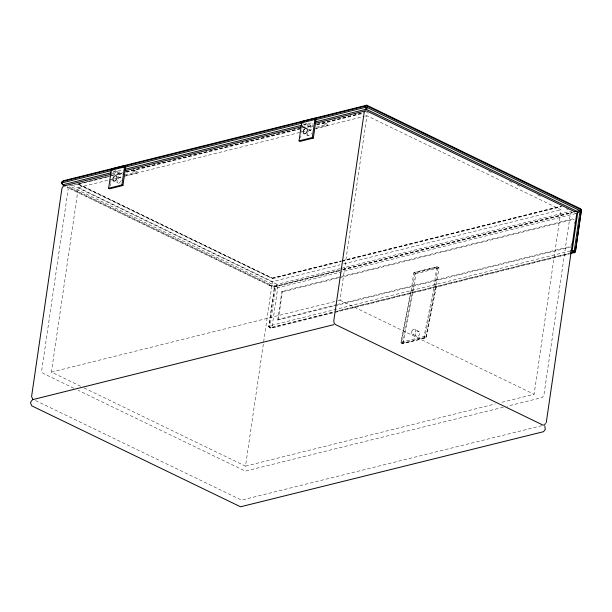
<?xml version="1.0" encoding="UTF-8"?>
<svg xmlns="http://www.w3.org/2000/svg" width="612" height="612" viewBox="0 0 612 612"><rect width="100%" height="100%" fill="white"/><g stroke="black" fill="none" stroke-linecap="round" stroke-linejoin="round"><path stroke-width="0.46" stroke-dasharray="3.06 2.29" d="M111.032 175.537L77.334 184.128L272.432 278.651L272.462 278.032L340.93 260.98M80.616 386.241L51.416 372.096L78.328 187.586L113.48 178.826M110.106 186.079L110.497 183.378M110.634 182.475L111.155 178.872M111.682 175.262L111.942 173.464M123.984 176.394L137.218 173.097L137.409 171.765L133.255 169.754M84.051 387.909L245.527 466.137L272.439 281.627L339.966 264.812M300.637 137.769L300.897 135.963M301.425 132.36L301.685 130.555M302.213 126.952L302.481 125.146M278.177 319.824L277.718 320.015L281.903 291.327L574.699 218.415M278.353 319.586L282.407 291.802M314.377 128.987L327.619 125.69L327.81 124.351L323.656 122.339M338.161 300.691L340.004 300.232L366.925 115.722L561.036 209.771L534.115 394.281L499.897 402.803M571.417 243.477L571.004 246.299L337.625 304.416M574.301 223.724L574.576 221.85M78.221 183.921L272.409 278.238L77.655 183.852M411.142 290.532L400.921 342.315L402.359 343.86L426.128 337.748L436.371 285.804M120.709 181.374L119.822 182.537A2.983 1.836 -64.1 0 1 117.787 183.042L116.096 182.223M411.991 330.916L412.878 329.753A2.983 1.836 -64.1 0 1 414.913 329.248L419.74 332.087A2.853 1.759 -64.1 0 1 419.358 334.756L418.463 335.919A2.983 1.836 -64.1 0 1 416.428 336.432L411.601 333.586M413.75 273.227L414.355 272.432L437.465 266.671L438.934 267.727L415.846 273.862L413.727 272.837L414.355 272.432L415.846 273.862L413.261 291.557L403.01 343.5L402.359 343.86L400.937 342.735L410.721 293.944L413.727 272.837L437.465 266.671L438.934 267.727L435.92 288.405L426.128 337.748L403.01 343.5L401.977 343.332L411.792 294.418L414.806 273.74L415.41 272.944L438.521 267.184L438.957 268.11M117.978 178.949L118.46 178.421A2.983 1.836 -64.1 0 1 120.503 177.908L121.1 178.704A2.853 1.759 -64.1 0 1 121.008 180.678M308.379 131.534L308.861 131.006A2.983 1.836 -64.1 0 1 310.896 130.501L311.5 131.289A2.853 1.759 -64.1 0 1 311.577 132.559M73.853 388.253L42.924 373.266L41.7 370.658L68.192 189.039L67.611 187.042L68.674 186.186L122.798 172.806M112.891 172.293L122.17 169.983M303.108 124.932L313.313 122.385M111.904 174.007L122.102 171.467M302.007 126.669L313.13 123.899M111.958 175.307L122.155 172.768M125.865 171.85L313.122 125.215M316.832 124.297L361.325 113.212M126.057 171.895L313.038 125.338M316.725 124.519L363.941 112.662M78.458 184.266L110.917 176.187M117.405 174.573L122.04 173.418M126.676 172.263L302.871 128.39M307.507 127.235L313.076 125.85M316.787 124.925L362.22 113.61M125.055 174.841L137.409 171.765M316.343 127.212L327.81 124.351M114.406 178.597L117.183 177.908M118.108 177.679L121.803 176.753M125.506 175.835L304.952 131.152M308.655 130.234L312.35 129.308M316.052 128.39L364.148 116.41M365.073 116.181L366.925 115.722M341.856 260.75L561.15 206.145M272.409 278.238L341.029 261.148M341.963 260.919L560.814 206.428M272.432 278.651L341.098 261.553M342.024 261.324L561.931 206.565M343.669 263.894L561.036 209.771M340.218 268.614L277.121 284.328L275.905 285.919L269.869 327.313L270.688 328.399L333.785 312.686M341.144 268.385L571.256 211.086M341.84 269.655L275.193 286.248L276.808 286.194L272.684 286.309L268.5 285.154L269.823 285.582L68.773 188.167L67.611 187.042M342.766 269.425L570.468 212.724L571.532 211.874L570.392 213.657L543.9 395.276L542.178 397.525L507.011 406.276M339.239 270.389L273.357 286.798L67.083 186.851M342.95 269.464L572.136 212.395M339.224 270.925L277.986 286.179L275.905 285.919L69.883 186.094M342.934 269.999L573.046 212.701M575.785 213.55L274.222 288.642L268.806 326.8L270.688 328.399L271.942 327.573L333.18 312.327M282.43 291.901L574.278 219.226M51.416 372.096L337.235 300.92M336.699 304.646L278.422 319.342M277.718 320.015L570.606 247.103M570.33 250.943L268.767 326.035L269.632 327.887L333.655 311.944M334.58 311.715L570.269 253.024M336.891 311.401L569.795 253.406M334.71 312.457L569.466 254.003M245.527 466.137L495.269 403.951M503.309 407.202L245.297 471.102L78.145 390.334M541.735 425.7L241.526 500.111L33.652 399.613M366.603 112.585L368.409 113.082M488.743 171.199L491.321 172.446M509.36 181.19L511.938 182.437M517.094 184.931L521.393 187.02M537.718 194.922L542.01 197.01M566.069 208.661L568.647 209.908M322.631 123.272L327.619 125.69M305.426 123.219L312.916 126.845M303.575 123.746L311.883 127.778M308.364 129.27L310.896 130.501M306.497 134.816L308.188 135.635A2.983 1.836 -64.1 0 0 310.223 135.122L311.11 133.959A2.853 1.759 -64.1 0 0 311.409 133.271M132.23 170.679L137.218 173.097M115.033 170.626L122.515 174.252M113.174 171.161L121.49 175.185M117.963 176.684L120.503 177.908M340.004 300.232L534.115 394.281M78.328 187.586L272.439 281.627M71.956 184.923L277.121 284.328L277.986 286.179L271.942 327.573L268.806 326.8L274.65 286.737L67.963 186.599M281.903 291.327L282.285 291.641M308.188 135.635L307.584 134.839A2.853 1.759 -64.1 0 1 307.974 132.169M414.913 329.248L415.517 330.036A2.853 1.759 -64.1 0 1 415.127 332.706L414.24 333.877A2.983 1.836 -64.1 0 1 412.205 334.382M416.428 336.432L415.823 335.636A2.853 1.759 -64.1 0 1 416.214 332.966L417.101 331.803A2.983 1.836 -64.1 0 1 419.144 331.299M117.787 183.042L117.183 182.254A2.853 1.759 -64.1 0 1 117.275 180.272M411.723 333.555A2.853 1.759 -64.1 0 1 412.113 330.885M436.838 267.084L433.235 290.708L424.039 336.554L425.47 338.099L426.113 337.327L424.039 336.554L400.921 342.315L401.319 343.263L424.43 337.503L425.065 336.73L434.857 287.938L437.878 267.214L436.838 267.084M274.65 286.737L274.222 288.642L273.357 286.798L274.65 286.737"/><path stroke-width="0.92" d="M65.362 186.017L62.784 184.77L61.957 183.692L62.118 181.588L63.365 180.762L366.787 105.21L580.536 208.776L581.4 210.62L575.364 252.022L570.399 253.766M111.285 170.243L124.519 166.946L125.575 167.459L122.943 185.49L109.709 188.787L108.653 188.274L111.476 168.904L124.71 165.615L125.774 166.127M108.653 188.274L121.887 184.977L124.71 165.615M301.685 122.836L314.92 119.539L315.976 120.051L313.344 138.075L300.11 141.372L299.054 140.859L301.877 121.497L315.111 118.2L316.175 118.713M299.054 140.859L312.288 137.562L315.111 118.2M546.233 422.762L576.619 214.43M574.071 211.392L366.672 110.91L365.066 110.963L364.171 112.554L333.777 320.879L334.121 323.075L335.506 324.582L542.905 425.065L544.512 425.011L545.407 423.42M63.105 186.476L61.965 188.259L31.572 396.584L32.796 399.2M113.35 177.534L114.237 176.371A2.983 1.836 -64.1 0 1 116.272 175.858L116.877 176.654A2.853 1.759 -64.1 0 1 116.487 179.324L115.599 180.486A2.983 1.836 -64.1 0 1 113.557 180.991L112.96 180.203M115.002 168.415L62.118 181.588L61.957 183.692M116.861 167.956L122.431 166.571M124.282 166.104L304.294 121.283M306.145 120.824L308.93 120.128M313.573 118.973L365.532 106.037L366.787 105.21L367.613 106.297L581.362 209.855L575.364 252.022M112.027 170.45L61.919 182.927L62.784 184.77L111.032 172.76M124.091 167.443L302.244 123.081M315.234 119.845L365.341 107.368L367.414 107.628L580.107 210.681L574.263 250.744L573.046 252.328L570.269 253.024M124.955 169.294L301.249 125.391M315.165 121.926L366.205 109.219L367.414 107.628L367.613 106.297L365.532 106.037L365.341 107.368L366.205 109.219L576.779 211.239L580.107 210.681L577.644 213.091L575.785 213.55M63.679 186.01L110.979 174.236M124.886 170.771L301.081 126.898M314.989 123.433L365.066 110.963M573.995 211.936L576.779 211.239L577.644 213.091L572.189 250.484L573.046 252.328L574.11 252.848L575.318 251.257L572.189 250.484L570.33 250.943M333.892 324.635L32.513 399.682L30.791 401.931L30.6 403.262L31.824 405.878L240.547 506.79L543.54 431.682L545.254 429.44L544.864 426.105M312.288 137.562L313.344 138.075M121.887 184.977L122.943 185.49M580.536 208.776L581.4 210.62M113.082 180.173A2.853 1.759 -64.1 0 1 113.472 177.503M304.149 129.484L303.743 130.119A2.853 1.759 -64.1 0 0 303.361 132.789L303.957 133.584A2.983 1.836 -64.1 0 0 306 133.079L306.887 131.917A2.853 1.759 -64.1 0 0 307.278 129.247L306.673 128.451A2.983 1.836 -64.1 0 0 304.638 128.956L304.149 129.484"/></g></svg>
